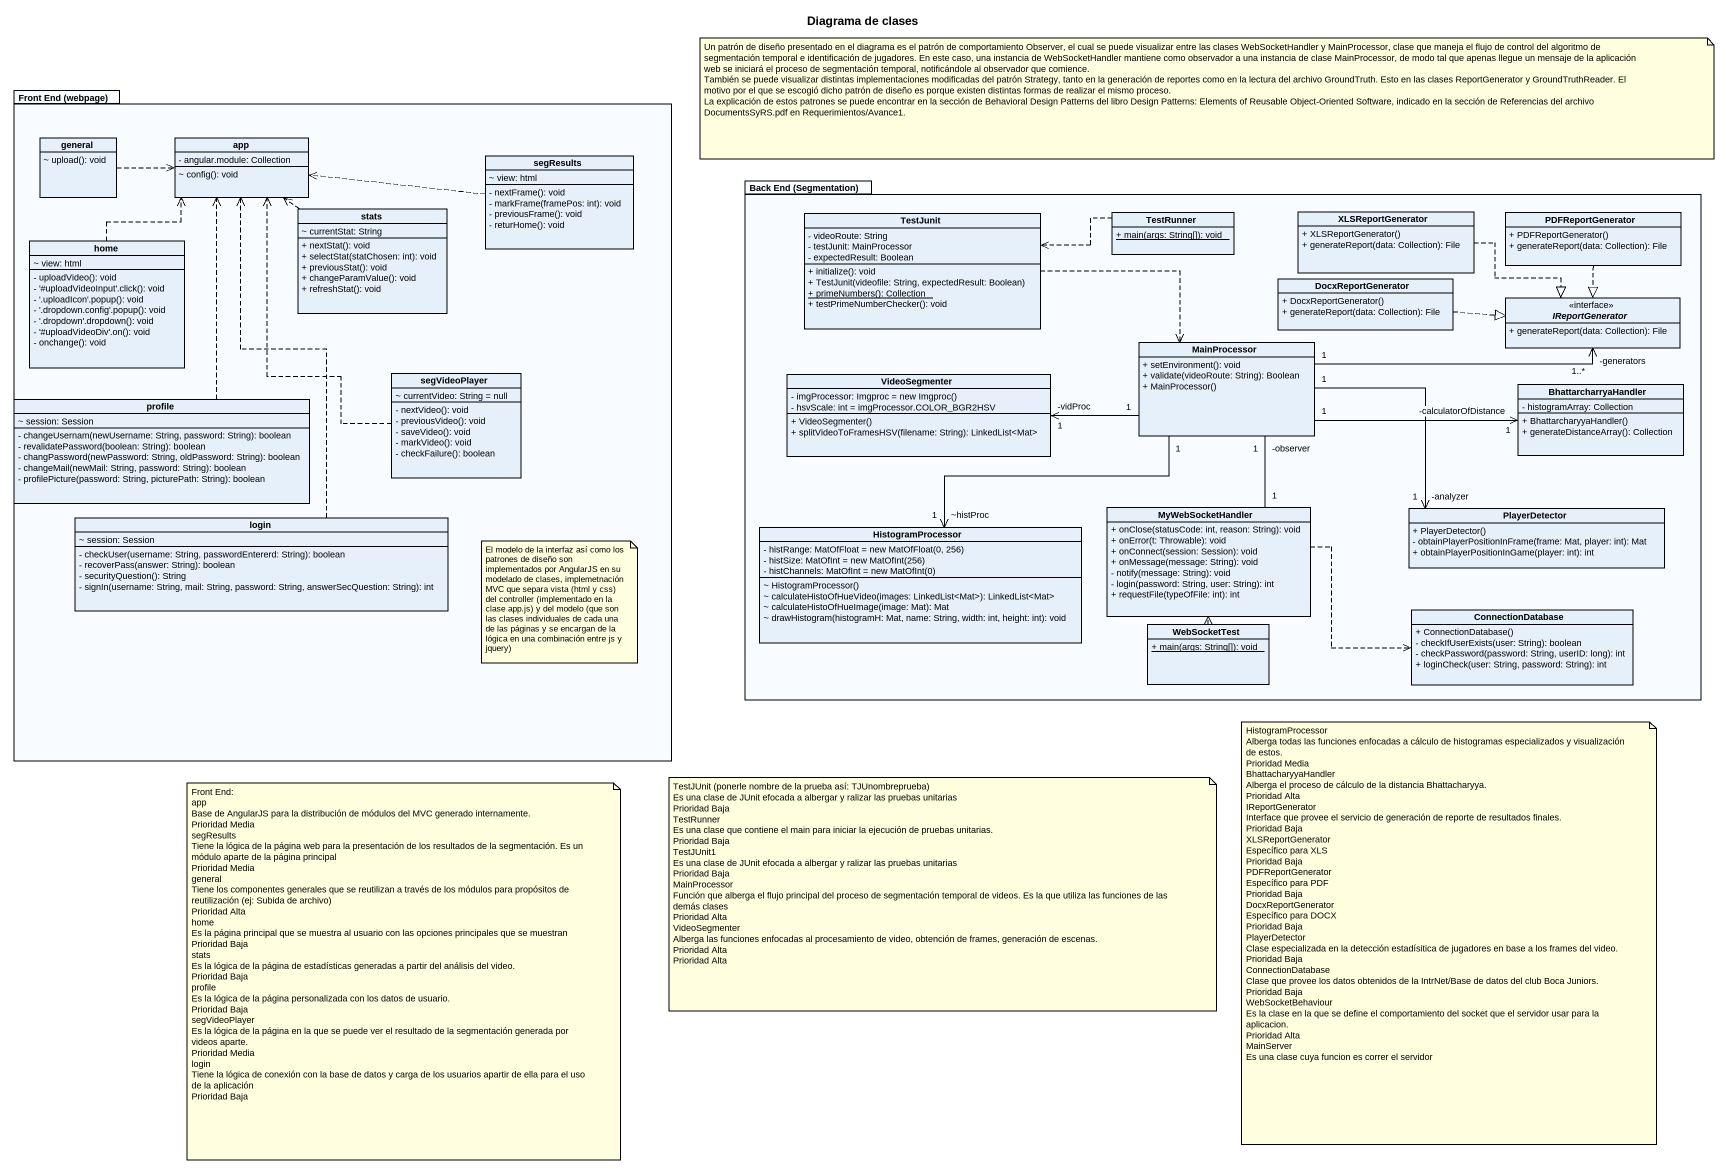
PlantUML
@startuml
title Diagrama de clases
hide circle
hide empty members
skinparam classAttributeIconSize 0
package "Front End (webpage)" as Front_End_webpage {
  class general {
    ~ upload(): void
  }
  class app {
    - angular.module: Collection
    ~ config(): void
  }
  class segResults {
    ~ view: html
    - nextFrame(): void
    - markFrame(framePos: int): void
    - previousFrame(): void
    - returHome(): void
  }
  class stats {
    ~ currentStat: String
    + nextStat(): void
    + selectStat(statChosen: int): void
    + previousStat(): void
    + changeParamValue(): void
    + refreshStat(): void
  }
  class home {
    ~ view: html
    - uploadVideo(): void
    - '#uploadVideoInput'.click(): void
    - '.uploadIcon'.popup(): void
    - '.dropdown.config'.popup(): void
    - '.dropdown'.dropdown(): void
    - '#uploadVideoDiv'.on(): void
    - onchange(): void
  }
  class segVideoPlayer {
    ~ currentVideo: String = null
    - nextVideo(): void
    - previousVideo(): void
    - saveVideo(): void
    - markVideo(): void
    - checkFailure(): boolean
  }
  class profile {
    ~ session: Session
    - changeUsernam(newUsername: String, password: String): boolean
    - revalidatePassword(boolean: String): boolean
    - changPassword(newPassword: String, oldPassword: String): boolean
    - changeMail(newMail: String, password: String): boolean
    - profilePicture(password: String, picturePath: String): boolean
  }
  class login {
    ~ session: Session
    - checkUser(username: String, passwordEntererd: String): boolean
    - recoverPass(answer: String): boolean
    - securityQuestion(): String
    - signIn(username: String, mail: String, password: String, answerSecQuestion: String): int
  }
}
package "Back End (Segmentation)" as Back_End_Segmentation {
  class TestJunit {
    - videoRoute: String
    - testJunit: MainProcessor
    - expectedResult: Boolean
    + initialize(): void
    + TestJunit(videofile: String, expectedResult: Boolean)
    {static} + primeNumbers(): Collection
    + testPrimeNumberChecker(): void
  }
  class TestRunner {
    {static} + main(args: String[]): void
  }
  class XLSReportGenerator {
    + XLSReportGenerator()
    + generateReport(data: Collection): File
  }
  class PDFReportGenerator {
    + PDFReportGenerator()
    + generateReport(data: Collection): File
  }
  class DocxReportGenerator {
    + DocxReportGenerator()
    + generateReport(data: Collection): File
  }
  interface IReportGenerator {
    + generateReport(data: Collection): File
  }
  class MainProcessor {
    + setEnvironment(): void
    + validate(videoRoute: String): Boolean
    + MainProcessor()
  }
  class VideoSegmenter {
    {field} - imgProcessor: Imgproc = new Imgproc()
    - hsvScale: int = imgProcessor.COLOR_BGR2HSV
    + VideoSegmenter()
    + splitVideoToFramesHSV(filename: String): LinkedList<Mat>
  }
  class BhattarcharryaHandler {
    - histogramArray: Collection
    + BhattarcharyyaHandler()
    + generateDistanceArray(): Collection
  }
  class HistogramProcessor {
    {field} - histRange: MatOfFloat = new MatOfFloat(0, 256)
    {field} - histSize: MatOfInt = new MatOfInt(256)
    {field} - histChannels: MatOfInt = new MatOfInt(0)
    ~ HistogramProcessor()
    ~ calculateHistoOfHueVideo(images: LinkedList<Mat>): LinkedList<Mat>
    ~ calculateHistoOfHueImage(image: Mat): Mat
    ~ drawHistogram(histogramH: Mat, name: String, width: int, height: int): void
  }
  class MyWebSocketHandler {
    + onClose(statusCode: int, reason: String): void
    + onError(t: Throwable): void
    + onConnect(session: Session): void
    + onMessage(message: String): void
    - notify(message: String): void
    - login(password: String, user: String): int
    + requestFile(typeOfFile: int): int
  }
  class PlayerDetector {
    + PlayerDetector()
    - obtainPlayerPositionInFrame(frame: Mat, player: int): Mat
    + obtainPlayerPositionInGame(player: int): int
  }
  class ConnectionDatabase {
    + ConnectionDatabase()
    - checkIfUserExists(user: String): boolean
    - checkPassword(password: String, userID: long): int
    + loginCheck(user: String, password: String): int
  }
  class WebSocketTest {
    {static} + main(args: String[]): void
  }
}
general .right.> app
segResults .left.> app
stats .up.> app
TestJunit .right.> MainProcessor
TestRunner .left.> TestJunit
XLSReportGenerator .right.|> IReportGenerator
PDFReportGenerator ..|> IReportGenerator
home .up.> app
DocxReportGenerator .right.|> IReportGenerator
MainProcessor "1" -right-> "-generators\n1..*" IReportGenerator
MainProcessor "1" -left-> "-vidProc\n1" VideoSegmenter
MainProcessor "1" -right-> "-calculatorOfDistance\n1" BhattarcharryaHandler
MainProcessor "1" --> "~histProc\n1" HistogramProcessor
MainProcessor "1" -right-> "-analyzer\n1" PlayerDetector
segVideoPlayer .up.> app
profile .up.> app
login .up.> app
MyWebSocketHandler "1" -up- "-observer\n1" MainProcessor
MyWebSocketHandler .right.> ConnectionDatabase
WebSocketTest .up.> MyWebSocketHandler
note as N1
  Un patrón de diseño presentado en el diagrama es el patrón de comportamiento Observer, el cual se puede visualizar entre las clases WebSocketHandler y MainProcessor, clase que maneja el flujo de control del algoritmo de segmentación temporal e identificación de jugadores. En este caso, una instancia de WebSocketHandler mantiene como observador a una instancia de clase MainProcessor, de modo tal que apenas llegue un mensaje de la aplicación web se iniciará el proceso de segmentación temporal, notificándole al observador que comience.
  También se puede visualizar distintas implementaciones modificadas del patrón Strategy, tanto en la generación de reportes como en la lectura del archivo GroundTruth. Esto en las clases ReportGenerator y GroundTruthReader. El motivo por el que se escogió dicho patrón de diseño es porque existen distintas formas de realizar el mismo proceso.
  La explicación de estos patrones se puede encontrar en la sección de Behavioral Design Patterns del libro Design Patterns: Elements of Reusable Object-Oriented Software, indicado en la sección de Referencias del archivo DocumentsSyRS.pdf en Requerimientos/Avance1.
end note
note as N2
  El modelo de la interfaz así como los patrones de diseño son implementados por AngularJS en su modelado de clases, implemetnación MVC que separa vista (html y css) del controller (implementado en la clase app.js) y del modelo (que son las clases individuales de cada una de las páginas y se encargan de la lógica en una combinación entre js y jquery)
end note
note as N3
  HistogramProcessor
  Alberga todas las funciones enfocadas a cálculo de histogramas especializados y visualización de estos.
  Prioridad Media
  BhattacharyyaHandler
  Alberga el proceso de cálculo de la distancia Bhattacharyya.
  Prioridad Alta
  IReportGenerator
  Interface que provee el servicio de generación de reporte de resultados finales.
  Prioridad Baja
  XLSReportGenerator
  Específico para XLS
  Prioridad Baja
  PDFReportGenerator
  Específico para PDF
  Prioridad Baja
  DocxReportGenerator
  Específico para DOCX
  Prioridad Baja
  PlayerDetector
  Clase especializada en la detección estadísitica de jugadores en base a los frames del video.
  Prioridad Baja
  ConnectionDatabase
  Clase que provee los datos obtenidos de la IntrNet/Base de datos del club Boca Juniors.
  Prioridad Baja
  WebSocketBehaviour
  Es la clase en la que se define el comportamiento del socket que el servidor usar para la aplicacion.
  Prioridad Alta
  MainServer
  Es una clase cuya funcion es correr el servidor
end note
note as N4
  Front End:
  app
  Base de AngularJS para la distribución de módulos del MVC generado internamente.
  Prioridad Media
  segResults
  Tiene la lógica de la página web para la presentación de los resultados de la segmentación. Es un módulo aparte de la página principal
  Prioridad Media
  general
  Tiene los componentes generales que se reutilizan a través de los módulos para propósitos de reutilización (ej: Subida de archivo)
  Prioridad Alta
  home
  Es la página principal que se muestra al usuario con las opciones principales que se muestran
  Prioridad Baja
  stats
  Es la lógica de la página de estadísticas generadas a partir del análisis del video.
  Prioridad Baja
  profile
  Es la lógica de la página personalizada con los datos de usuario.
  Prioridad Baja
  segVideoPlayer
  Es la lógica de la página en la que se puede ver el resultado de la segmentación generada por videos aparte.
  Prioridad Media
  login
  Tiene la lógica de conexión con la base de datos y carga de los usuarios apartir de ella para el uso de la aplicación
  Prioridad Baja
end note
note as N5
  TestJUnit (ponerle nombre de la prueba así: TJUnombreprueba)
  Es una clase de JUnit efocada a albergar y ralizar las pruebas unitarias
  Prioridad Baja
  TestRunner
  Es una clase que contiene el main para iniciar la ejecución de pruebas unitarias.
  Prioridad Baja
  TestJUnit1
  Es una clase de JUnit efocada a albergar y ralizar las pruebas unitarias
  Prioridad Baja
  MainProcessor
  Función que alberga el flujo principal del proceso de segmentación temporal de videos. Es la que utiliza las funciones de las demás clases
  Prioridad Alta
  VideoSegmenter
  Alberga las funciones enfocadas al procesamiento de video, obtención de frames, generación de escenas.
  Prioridad Alta
  Prioridad Alta
end note
@enduml
